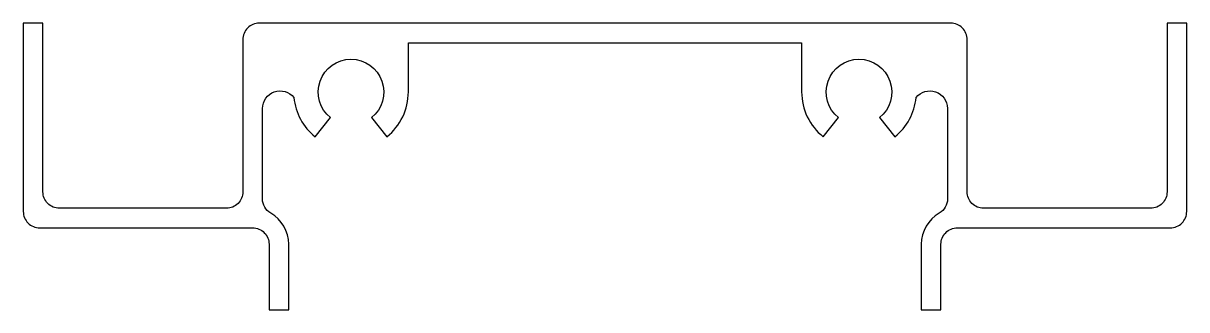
# Model space of a CAD drawing. Extents: x -98.2 to -27.2, y 179.8 to 197.3.
import ezdxf

# ---------------------------------------------------------------- set-up
doc = ezdxf.new("R2010")
doc.units = 0
doc.layers.add('ANA', color=220, linetype='CONTINUOUS')

msp = doc.modelspace()

# ---------------------------------------------------------------- linework, layer by layer
at = {"layer": 'ANA', "color": 0, "linetype": 'BYBLOCK'}
msp.add_lwpolyline([(-41.827, 192.145), (-41.827, 186.615, -0.267949), (-42.327, 185.749, 0.267949), (-43.427, 183.844), (-43.427, 179.844), (-42.227, 179.844), (-42.227, 183.844, -0.414214), (-41.227, 184.844), (-28.227, 184.844, 0.414214), (-27.227, 185.844), (-27.227, 197.344), (-28.427, 197.344), (-28.427, 187.044, -0.414214), (-29.427, 186.044), (-39.627, 186.044, -0.414214), (-40.627, 187.044), (-40.627, 195.444), (-40.627, 196.344, 0.414214), (-41.627, 197.344), (-83.827, 197.344, 0.414214), (-84.827, 196.344), (-84.827, 187.944), (-84.827, 187.044, -0.414214), (-85.827, 186.044), (-96.027, 186.044, -0.414214), (-97.027, 187.044), (-97.027, 197.344), (-98.227, 197.344), (-98.227, 185.844, 0.414214), (-97.227, 184.844), (-84.227, 184.844, -0.414214), (-83.227, 183.844), (-83.227, 179.844), (-82.027, 179.844), (-82.027, 183.844, 0.267949), (-83.127, 185.749, -0.267949), (-83.627, 186.615), (-83.627, 192.133, -0.713339), (-81.71, 192.804, 0.20227), (-80.414, 190.412), (-79.477, 191.583, -2.849), (-76.977, 191.583), (-76.039, 190.412, 0.227735), (-74.727, 193.145), (-74.727, 196.145), (-50.727, 196.145), (-50.727, 193.145, 0.227735), (-49.414, 190.412), (-48.477, 191.583, -2.849), (-45.977, 191.583), (-45.039, 190.412, 0.20227), (-43.743, 192.804, -0.709218), (-41.827, 192.145)], format="xyb", close=True, dxfattribs=at)

doc.saveas('drawing.dxf')
